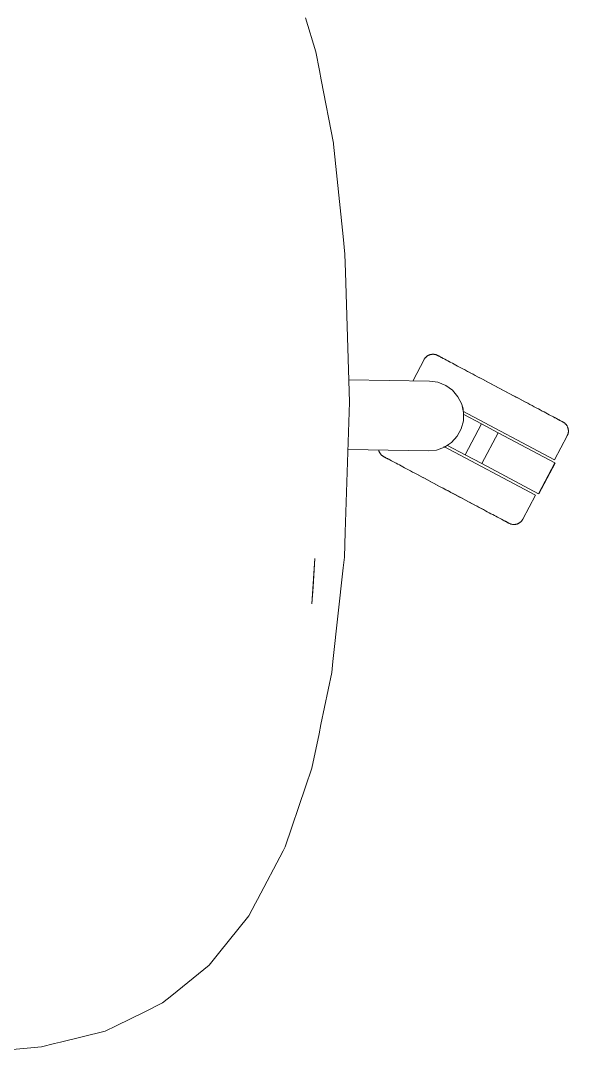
# Model space of a CAD drawing. Header units: millimetres. Extents: x 155927 to 317870, y -36033 to 97293.
# Drawn here: x 204414.5 to 204634.1, y 9766.2 to 10179.2 of the extents above; entities that cross this region are included whole.
import ezdxf

# ---------------------------------------------------------------- set-up
doc = ezdxf.new("R2010")
doc.units = ezdxf.units.MM
doc.header["$MEASUREMENT"] = 0
doc.layers.add('G-IMPT', color=8, linetype='CONTINUOUS', lineweight=9)
doc.layers.add('I-FURN', color=8, linetype='CONTINUOUS', lineweight=9)

msp = doc.modelspace()

# ---------------------------------------------------------------- linework, layer by layer
at = {"layer": 'G-IMPT'}
for p, q in [((204528.66, 10180.38), (204532.86, 10166.78)), ((204532.86, 10166.78), (204534.31, 10159.17)), ((204535.02, 10155.51), (204534.31, 10159.17)), ((204535.02, 10155.51), (204539.89, 10130.13)), ((204539.97, 10129.67), (204539.89, 10130.13)), ((204539.97, 10129.67), (204543.8, 10092.68)), ((204543.8, 10092.68), (204544.53, 10085.61)), ((204544.75, 10078.35), (204544.53, 10085.61)), ((204546.37, 10026.19), (204544.75, 10078.35)), ((204544.66, 9974), (204546.37, 10026.19)), ((204544.66, 9974), (204544.34, 9964.06)), ((204532.46, 9963.53), (204531.21, 9945.25)), ((204532.46, 9963.53), (204531.82, 9952.19)), ((204543.86, 9959.69), (204544.34, 9964.06)), ((204543.86, 9959.69), (204539.73, 9922.24)), ((204531.21, 9945.25), (204531.82, 9952.19)), ((204539.24, 9917.83), (204539.73, 9922.24)), ((204534.89, 9896.88), (204539.24, 9917.83)), ((204534.89, 9896.88), (204534.13, 9893.2)), ((204534.13, 9893.2), (204531.26, 9879.38)), ((204528.74, 9871.95), (204531.26, 9879.38)), ((204528.74, 9871.95), (204520.59, 9847.86)), ((204519.72, 9846.2), (204520.59, 9847.86)), ((204509.42, 9826.69), (204519.72, 9846.2)), ((204509.42, 9826.69), (204508.69, 9825.31)), ((204505.99, 9820.18), (204508.69, 9825.31)), ((204505.99, 9820.18), (204493.78, 9805.05)), ((204490.02, 9800.39), (204493.78, 9805.05)), ((204475.07, 9788.22), (204490.02, 9800.39)), ((204471.42, 9785.24), (204464.25, 9781.71)), ((204475.07, 9788.22), (204471.42, 9785.24)), ((204452.79, 9776.07), (204464.25, 9781.71)), ((204448.42, 9773.92), (204430.48, 9769.52)), ((204452.79, 9776.07), (204448.42, 9773.92)), ((204422.82, 9767.64), (204428.11, 9768.94)), ((204430.48, 9769.52), (204428.11, 9768.94)), ((204406.94, 9766.2), (204422.82, 9767.64))]:
    msp.add_line(p, q, dxfattribs=at)
at = {"layer": 'I-FURN'}
for p, q in [((204578.68, 10045.25), (204578.83, 10045.29)), ((204578.83, 10045.29), (204578.99, 10045.33)), ((204578.99, 10045.33), (204579.15, 10045.36)), ((204579.15, 10045.36), (204579.31, 10045.38)), ((204579.31, 10045.38), (204579.47, 10045.4)), ((204579.47, 10045.4), (204579.63, 10045.41)), ((204579.63, 10045.41), (204579.79, 10045.41)), ((204579.79, 10045.41), (204579.95, 10045.41)), ((204579.95, 10045.41), (204580.11, 10045.4)), ((204580.11, 10045.4), (204580.27, 10045.38)), ((204580.27, 10045.38), (204580.43, 10045.36)), ((204580.43, 10045.36), (204580.59, 10045.33)), ((204580.59, 10045.33), (204580.75, 10045.3)), ((204580.75, 10045.3), (204580.9, 10045.26)), ((204576.24, 10043.27), (204571.82, 10034.95)), ((204576.24, 10043.27), (204576.32, 10043.41)), ((204576.32, 10043.41), (204576.4, 10043.55)), ((204576.4, 10043.55), (204576.49, 10043.68)), ((204576.49, 10043.68), (204576.59, 10043.81)), ((204576.59, 10043.81), (204576.69, 10043.94)), ((204576.69, 10043.94), (204576.79, 10044.06)), ((204576.79, 10044.06), (204576.9, 10044.18)), ((204576.9, 10044.18), (204577.02, 10044.29)), ((204577.02, 10044.29), (204577.13, 10044.4)), ((204577.13, 10044.4), (204577.26, 10044.51)), ((204577.26, 10044.51), (204577.38, 10044.61)), ((204577.38, 10044.61), (204577.52, 10044.7)), ((204577.52, 10044.7), (204577.65, 10044.79)), ((204577.65, 10044.79), (204577.79, 10044.87)), ((204577.79, 10044.87), (204577.93, 10044.95)), ((204577.93, 10044.95), (204578.07, 10045.02)), ((204578.07, 10045.02), (204578.22, 10045.09)), ((204578.22, 10045.09), (204578.37, 10045.15)), ((204578.37, 10045.15), (204578.52, 10045.2)), ((204578.52, 10045.2), (204578.68, 10045.25)), ((204580.9, 10045.26), (204581.06, 10045.21)), ((204581.06, 10045.21), (204581.21, 10045.15)), ((204581.21, 10045.15), (204581.36, 10045.09)), ((204581.36, 10045.09), (204581.51, 10045.03)), ((204581.51, 10045.03), (204581.65, 10044.96)), ((204581.65, 10044.96), (204581.69, 10044.94)), ((204581.69, 10044.94), (204581.71, 10044.93)), ((204581.7, 10044.93), (204581.69, 10044.94)), ((204581.74, 10044.91), (204581.7, 10044.93)), ((204581.71, 10044.93), (204581.77, 10044.9)), ((204581.82, 10044.87), (204581.74, 10044.91)), ((204581.77, 10044.9), (204581.87, 10044.84)), ((204581.94, 10044.8), (204581.82, 10044.87)), ((204581.87, 10044.84), (204582.01, 10044.77)), ((204582.1, 10044.72), (204581.94, 10044.8)), ((204582.01, 10044.77), (204582.19, 10044.67)), ((204582.31, 10044.61), (204582.1, 10044.72)), ((204582.19, 10044.67), (204582.41, 10044.55)), ((204582.55, 10044.48), (204582.31, 10044.61)), ((204582.41, 10044.55), (204582.67, 10044.42)), ((204582.83, 10044.33), (204582.55, 10044.48)), ((204582.67, 10044.42), (204582.97, 10044.26)), ((204583.14, 10044.17), (204582.83, 10044.33)), ((204582.97, 10044.26), (204583.3, 10044.08)), ((204583.5, 10043.98), (204583.14, 10044.17)), ((204583.3, 10044.08), (204583.67, 10043.88)), ((204583.89, 10043.77), (204583.5, 10043.98)), ((204583.67, 10043.88), (204584.08, 10043.66)), ((204584.32, 10043.54), (204583.89, 10043.77)), ((204584.08, 10043.66), (204584.53, 10043.43)), ((204584.79, 10043.29), (204584.32, 10043.54)), ((204584.53, 10043.43), (204585.01, 10043.17)), ((204585.29, 10043.03), (204584.79, 10043.29)), ((204585.01, 10043.17), (204585.53, 10042.9)), ((204585.82, 10042.74), (204585.29, 10043.03)), ((204585.53, 10042.9), (204586.08, 10042.6)), ((204586.39, 10042.44), (204585.82, 10042.74)), ((204586.08, 10042.6), (204586.67, 10042.29)), ((204586.99, 10042.12), (204586.39, 10042.44)), ((204587.63, 10041.78), (204586.99, 10042.12)), ((204588.29, 10041.43), (204587.63, 10041.78)), ((204588.99, 10041.06), (204588.29, 10041.43)), ((204589.71, 10040.68), (204588.99, 10041.06)), ((204590.46, 10040.28), (204589.71, 10040.68)), ((204591.23, 10039.86), (204590.46, 10040.28)), ((204592.03, 10039.44), (204591.23, 10039.86)), ((204592.86, 10039), (204592.03, 10039.44)), ((204592.41, 10039.24), (204593.25, 10038.79)), ((204593.71, 10038.55), (204592.86, 10039)), ((204593.25, 10038.79), (204594.1, 10038.34)), ((204594.57, 10038.09), (204593.71, 10038.55)), ((204594.1, 10038.34), (204594.98, 10037.87)), ((204595.46, 10037.62), (204594.57, 10038.09)), ((204594.98, 10037.87), (204595.88, 10037.4)), ((204596.37, 10037.13), (204595.46, 10037.62)), ((204595.88, 10037.4), (204596.79, 10036.91)), ((204597.29, 10036.64), (204596.37, 10037.13)), ((204546.09, 10035.21), (204578.43, 10034.65)), ((204578.43, 10034.65), (204581.77, 10034.18)), ((204581.77, 10034.18), (204584.9, 10032.93)), ((204584.9, 10032.93), (204587.64, 10030.97)), ((204596.79, 10036.91), (204597.72, 10036.42)), ((204598.23, 10036.15), (204597.29, 10036.64)), ((204597.72, 10036.42), (204598.66, 10035.91)), ((204599.18, 10035.64), (204598.23, 10036.15)), ((204598.66, 10035.91), (204599.62, 10035.4)), ((204600.14, 10035.13), (204599.18, 10035.64)), ((204599.62, 10035.4), (204600.59, 10034.89)), ((204601.12, 10034.61), (204600.14, 10035.13)), ((204600.59, 10034.89), (204601.57, 10034.37)), ((204602.1, 10034.09), (204601.12, 10034.61)), ((204601.57, 10034.37), (204602.56, 10033.84)), ((204603.09, 10033.56), (204602.1, 10034.09)), ((204602.56, 10033.84), (204603.55, 10033.32)), ((204604.09, 10033.03), (204603.09, 10033.56)), ((204603.55, 10033.32), (204604.55, 10032.78)), ((204605.09, 10032.5), (204604.09, 10033.03)), ((204587.64, 10030.97), (204589.84, 10028.4)), ((204604.55, 10032.78), (204605.55, 10032.25)), ((204606.09, 10031.96), (204605.09, 10032.5)), ((204605.55, 10032.25), (204606.56, 10031.72)), ((204607.1, 10031.43), (204606.09, 10031.96)), ((204606.56, 10031.72), (204607.56, 10031.18)), ((204608.1, 10030.89), (204607.1, 10031.43)), ((204607.56, 10031.18), (204608.57, 10030.65)), ((204609.11, 10030.36), (204608.1, 10030.89)), ((204608.57, 10030.65), (204609.57, 10030.12)), ((204610.11, 10029.83), (204609.11, 10030.36)), ((204609.57, 10030.12), (204610.56, 10029.59)), ((204611.1, 10029.3), (204610.11, 10029.83)), ((204610.56, 10029.59), (204611.56, 10029.06)), ((204612.09, 10028.78), (204611.1, 10029.3)), ((204611.56, 10029.06), (204612.54, 10028.54)), ((204613.07, 10028.26), (204612.09, 10028.78)), ((204589.84, 10028.4), (204591.35, 10025.39)), ((204591.35, 10025.39), (204592.1, 10022.1)), ((204612.54, 10028.54), (204613.51, 10028.02)), ((204614.04, 10027.74), (204613.07, 10028.26)), ((204613.51, 10028.02), (204614.48, 10027.51)), ((204614.99, 10027.23), (204614.04, 10027.74)), ((204614.48, 10027.51), (204615.43, 10027)), ((204615.94, 10026.73), (204614.99, 10027.23)), ((204615.43, 10027), (204616.37, 10026.5)), ((204616.87, 10026.23), (204615.94, 10026.73)), ((204616.37, 10026.5), (204617.29, 10026.01)), ((204617.78, 10025.75), (204616.87, 10026.23)), ((204617.29, 10026.01), (204618.19, 10025.53)), ((204618.68, 10025.27), (204617.78, 10025.75)), ((204619.55, 10024.81), (204618.68, 10025.27)), ((204620.41, 10024.35), (204619.55, 10024.81)), ((204591.76, 10022.59), (204628.48, 10003.07)), ((204592.1, 10022.1), (204592.04, 10018.73)), ((204592.17, 10021.24), (204599.32, 10017.45)), ((204621.24, 10023.91), (204620.41, 10024.35)), ((204622.06, 10023.48), (204621.24, 10023.91)), ((204622.84, 10023.06), (204622.06, 10023.48)), ((204623.61, 10022.65), (204622.84, 10023.06)), ((204624.34, 10022.26), (204623.61, 10022.65)), ((204625.05, 10021.88), (204624.34, 10022.26)), ((204625.73, 10021.52), (204625.05, 10021.88)), ((204626.37, 10021.18), (204625.73, 10021.52)), ((204626.99, 10020.85), (204626.37, 10021.18)), ((204627.57, 10020.54), (204626.99, 10020.85)), ((204627.26, 10020.71), (204627.83, 10020.4)), ((204628.13, 10020.25), (204627.57, 10020.54)), ((204592.04, 10018.73), (204591.18, 10015.47)), ((204599.32, 10017.45), (204592.74, 10005.08)), ((204599.32, 10017.45), (204605.96, 10013.91)), ((204627.83, 10020.4), (204628.37, 10020.12)), ((204628.64, 10019.97), (204628.13, 10020.25)), ((204628.37, 10020.12), (204628.87, 10019.85)), ((204629.12, 10019.72), (204628.64, 10019.97)), ((204628.87, 10019.85), (204629.33, 10019.61)), ((204629.57, 10019.48), (204629.12, 10019.72)), ((204629.33, 10019.61), (204629.76, 10019.38)), ((204629.98, 10019.26), (204629.57, 10019.48)), ((204629.76, 10019.38), (204630.16, 10019.17)), ((204630.35, 10019.06), (204629.98, 10019.26)), ((204630.16, 10019.17), (204630.51, 10018.98)), ((204630.69, 10018.89), (204630.35, 10019.06)), ((204630.51, 10018.98), (204630.83, 10018.81)), ((204630.99, 10018.73), (204630.69, 10018.89)), ((204630.83, 10018.81), (204631.11, 10018.66)), ((204631.24, 10018.59), (204630.99, 10018.73)), ((204631.11, 10018.66), (204631.35, 10018.53)), ((204631.46, 10018.47), (204631.24, 10018.59)), ((204631.35, 10018.53), (204631.55, 10018.43)), ((204631.64, 10018.38), (204631.46, 10018.47)), ((204631.55, 10018.43), (204631.71, 10018.34)), ((204631.78, 10018.3), (204631.64, 10018.38)), ((204631.71, 10018.34), (204631.84, 10018.28)), ((204631.88, 10018.25), (204631.78, 10018.3)), ((204631.84, 10018.28), (204631.92, 10018.23)), ((204631.94, 10018.22), (204631.88, 10018.25)), ((204631.92, 10018.23), (204631.96, 10018.21)), ((204631.97, 10018.21), (204631.94, 10018.22)), ((204631.96, 10018.21), (204631.97, 10018.21)), ((204631.97, 10018.21), (204632.11, 10018.13)), ((204632.11, 10018.13), (204632.24, 10018.04)), ((204632.24, 10018.04), (204632.38, 10017.95)), ((204632.38, 10017.95), (204632.51, 10017.86)), ((204632.51, 10017.86), (204632.63, 10017.76)), ((204632.63, 10017.76), (204632.76, 10017.65)), ((204632.76, 10017.65), (204632.87, 10017.55)), ((204632.87, 10017.55), (204632.99, 10017.43)), ((204632.99, 10017.43), (204633.1, 10017.31)), ((204633.1, 10017.31), (204633.2, 10017.19)), ((204633.2, 10017.19), (204633.3, 10017.06)), ((204633.3, 10017.06), (204633.39, 10016.93)), ((204633.39, 10016.93), (204633.48, 10016.8)), ((204633.48, 10016.8), (204633.57, 10016.66)), ((204633.57, 10016.66), (204633.64, 10016.52)), ((204633.64, 10016.52), (204633.72, 10016.37)), ((204633.72, 10016.37), (204633.78, 10016.23)), ((204589.56, 10012.51), (204587.28, 10010.02)), ((204591.18, 10015.47), (204589.56, 10012.51)), ((204605.96, 10013.91), (204599.38, 10001.55)), ((204605.96, 10013.91), (204628.67, 10001.84)), ((204628.48, 10003.07), (204633.63, 10012.76)), ((204633.65, 10012.79), (204633.63, 10012.76)), ((204633.72, 10012.94), (204633.65, 10012.79)), ((204633.79, 10013.09), (204633.72, 10012.94)), ((204633.78, 10016.23), (204633.84, 10016.08)), ((204633.85, 10013.24), (204633.79, 10013.09)), ((204633.84, 10016.08), (204633.9, 10015.92)), ((204633.9, 10013.39), (204633.85, 10013.24)), ((204633.9, 10015.92), (204633.94, 10015.77)), ((204633.95, 10013.54), (204633.9, 10013.39)), ((204633.94, 10015.77), (204633.99, 10015.61)), ((204633.99, 10013.7), (204633.95, 10013.54)), ((204633.99, 10015.61), (204634.02, 10015.46)), ((204634.02, 10013.86), (204633.99, 10013.7)), ((204634.02, 10015.46), (204634.05, 10015.3)), ((204634.05, 10014.01), (204634.02, 10013.86)), ((204634.05, 10015.3), (204634.07, 10015.14)), ((204634.08, 10014.17), (204634.05, 10014.01)), ((204634.07, 10015.14), (204634.09, 10014.98)), ((204634.09, 10014.33), (204634.08, 10014.17)), ((204634.09, 10014.98), (204634.1, 10014.82)), ((204634.1, 10014.5), (204634.09, 10014.33)), ((204634.1, 10014.82), (204634.1, 10014.66)), ((204634.1, 10014.66), (204634.1, 10014.5)), ((204584.47, 10008.16), (204581.29, 10007.01)), ((204584.22, 10008.48), (204620.97, 9988.94)), ((204587.28, 10010.02), (204584.47, 10008.16)), ((204592.74, 10005.08), (204585.6, 10008.88)), ((204577.94, 10006.67), (204545.75, 10007.23)), ((204558.07, 10006.91), (204558.04, 10007.07)), ((204558.12, 10006.76), (204558.07, 10006.91)), ((204558.16, 10006.61), (204558.12, 10006.76)), ((204558.22, 10006.45), (204558.16, 10006.61)), ((204558.28, 10006.3), (204558.22, 10006.45)), ((204558.34, 10006.16), (204558.28, 10006.3)), ((204558.42, 10006.01), (204558.34, 10006.16)), ((204558.49, 10005.87), (204558.42, 10006.01)), ((204558.58, 10005.73), (204558.49, 10005.87)), ((204558.67, 10005.6), (204558.58, 10005.73)), ((204558.76, 10005.47), (204558.67, 10005.6)), ((204558.86, 10005.34), (204558.76, 10005.47)), ((204558.96, 10005.22), (204558.86, 10005.34)), ((204559.07, 10005.1), (204558.96, 10005.22)), ((204559.19, 10004.98), (204559.07, 10005.1)), ((204559.3, 10004.87), (204559.19, 10004.98)), ((204559.43, 10004.77), (204559.3, 10004.87)), ((204559.55, 10004.67), (204559.43, 10004.77)), ((204559.68, 10004.57), (204559.55, 10004.67)), ((204559.82, 10004.48), (204559.68, 10004.57)), ((204559.95, 10004.4), (204559.82, 10004.48)), ((204560.09, 10004.32), (204559.95, 10004.4)), ((204560.1, 10004.32), (204560.09, 10004.32)), ((204560.09, 10004.32), (204560.11, 10004.31)), ((204560.14, 10004.3), (204560.1, 10004.32)), ((204560.11, 10004.31), (204560.18, 10004.28)), ((204560.22, 10004.25), (204560.14, 10004.3)), ((204560.18, 10004.28), (204560.28, 10004.23)), ((204560.35, 10004.19), (204560.22, 10004.25)), ((204560.28, 10004.23), (204560.42, 10004.15)), ((204560.51, 10004.1), (204560.35, 10004.19)), ((204560.42, 10004.15), (204560.6, 10004.06)), ((204560.71, 10004), (204560.51, 10004.1)), ((204560.6, 10004.06), (204560.82, 10003.94)), ((204560.95, 10003.87), (204560.71, 10004)), ((204581.29, 10007.01), (204577.94, 10006.67)), ((204599.38, 10001.55), (204592.74, 10005.08)), ((204560.82, 10003.94), (204561.07, 10003.8)), ((204561.23, 10003.72), (204560.95, 10003.87)), ((204561.07, 10003.8), (204561.37, 10003.64)), ((204561.55, 10003.55), (204561.23, 10003.72)), ((204561.37, 10003.64), (204561.71, 10003.47)), ((204561.9, 10003.36), (204561.55, 10003.55)), ((204561.71, 10003.47), (204562.08, 10003.27)), ((204562.3, 10003.15), (204561.9, 10003.36)), ((204562.08, 10003.27), (204562.49, 10003.05)), ((204562.73, 10002.92), (204562.3, 10003.15)), ((204562.49, 10003.05), (204562.94, 10002.81)), ((204563.19, 10002.68), (204562.73, 10002.92)), ((204562.94, 10002.81), (204563.42, 10002.56)), ((204563.69, 10002.41), (204563.19, 10002.68)), ((204563.42, 10002.56), (204563.93, 10002.28)), ((204564.23, 10002.12), (204563.69, 10002.41)), ((204563.93, 10002.28), (204564.49, 10001.99)), ((204564.8, 10001.82), (204564.23, 10002.12)), ((204564.49, 10001.99), (204565.07, 10001.68)), ((204565.07, 10001.68), (204565.69, 10001.35)), ((204565.69, 10001.35), (204566.33, 10001.01)), ((204566.33, 10001.01), (204567.01, 10000.64)), ((204567.01, 10000.64), (204567.72, 10000.27)), ((204567.72, 10000.27), (204568.45, 9999.88)), ((204568.45, 9999.88), (204569.22, 9999.47)), ((204622.09, 9989.48), (204599.38, 10001.55)), ((204628.67, 10001.84), (204622.09, 9989.48)), ((204622.26, 9989.39), (204628.84, 10001.75)), ((204569.22, 9999.47), (204570, 9999.05)), ((204570, 9999.05), (204570.82, 9998.62)), ((204570.82, 9998.62), (204571.65, 9998.18)), ((204571.65, 9998.18), (204572.51, 9997.72)), ((204572.51, 9997.72), (204573.38, 9997.26)), ((204573.38, 9997.26), (204574.28, 9996.78)), ((204574.77, 9996.52), (204573.87, 9997)), ((204574.28, 9996.78), (204575.19, 9996.29)), ((204575.69, 9996.03), (204574.77, 9996.52)), ((204575.19, 9996.29), (204576.12, 9995.8)), ((204576.63, 9995.53), (204575.69, 9996.03)), ((204576.12, 9995.8), (204577.07, 9995.3)), ((204577.58, 9995.02), (204576.63, 9995.53)), ((204577.07, 9995.3), (204578.02, 9994.79)), ((204578.55, 9994.51), (204577.58, 9995.02)), ((204578.02, 9994.79), (204578.99, 9994.27)), ((204579.52, 9993.99), (204578.55, 9994.51)), ((204578.99, 9994.27), (204579.97, 9993.75)), ((204580.5, 9993.47), (204579.52, 9993.99)), ((204579.97, 9993.75), (204580.96, 9993.23)), ((204581.5, 9992.94), (204580.5, 9993.47)), ((204580.96, 9993.23), (204581.95, 9992.7)), ((204582.49, 9992.41), (204581.5, 9992.94)), ((204581.95, 9992.7), (204582.95, 9992.17)), ((204583.49, 9991.88), (204582.49, 9992.41)), ((204582.95, 9992.17), (204583.96, 9991.64)), ((204584.5, 9991.35), (204583.49, 9991.88)), ((204583.96, 9991.64), (204584.96, 9991.1)), ((204585.5, 9990.81), (204584.5, 9991.35)), ((204584.96, 9991.1), (204585.97, 9990.57)), ((204586.51, 9990.28), (204585.5, 9990.81)), ((204585.97, 9990.57), (204586.97, 9990.03)), ((204587.51, 9989.74), (204586.51, 9990.28)), ((204586.97, 9990.03), (204587.97, 9989.5)), ((204588.51, 9989.21), (204587.51, 9989.74)), ((204587.97, 9989.5), (204588.97, 9988.97)), ((204589.5, 9988.68), (204588.51, 9989.21)), ((204588.97, 9988.97), (204589.96, 9988.44)), ((204590.49, 9988.16), (204589.5, 9988.68)), ((204589.96, 9988.44), (204590.94, 9987.92)), ((204591.47, 9987.64), (204590.49, 9988.16)), ((204590.94, 9987.92), (204591.92, 9987.4)), ((204592.44, 9987.12), (204591.47, 9987.64)), ((204615.82, 9979.26), (204620.97, 9988.94)), ((204591.92, 9987.4), (204592.88, 9986.89)), ((204593.4, 9986.62), (204592.44, 9987.12)), ((204592.88, 9986.89), (204593.83, 9986.38)), ((204594.34, 9986.11), (204593.4, 9986.62)), ((204593.83, 9986.38), (204594.77, 9985.89)), ((204595.27, 9985.62), (204594.34, 9986.11)), ((204594.77, 9985.89), (204595.69, 9985.39)), ((204596.18, 9985.13), (204595.27, 9985.62)), ((204595.69, 9985.39), (204596.6, 9984.91)), ((204597.08, 9984.66), (204596.18, 9985.13)), ((204596.6, 9984.91), (204597.49, 9984.44)), ((204597.96, 9984.19), (204597.08, 9984.66)), ((204597.49, 9984.44), (204598.35, 9983.98)), ((204598.81, 9983.74), (204597.96, 9984.19)), ((204598.35, 9983.98), (204599.2, 9983.53)), ((204599.65, 9983.29), (204598.81, 9983.74)), ((204599.2, 9983.53), (204600.03, 9983.09)), ((204600.03, 9983.09), (204600.83, 9982.67)), ((204600.83, 9982.67), (204601.6, 9982.25)), ((204601.6, 9982.25), (204602.35, 9981.85)), ((204602.35, 9981.85), (204603.07, 9981.47)), ((204603.07, 9981.47), (204603.77, 9981.1)), ((204603.77, 9981.1), (204604.43, 9980.75)), ((204604.43, 9980.75), (204605.07, 9980.41)), ((204605.07, 9980.41), (204605.67, 9980.09)), ((204605.98, 9979.93), (204605.39, 9980.24)), ((204605.67, 9980.09), (204606.24, 9979.79)), ((204606.53, 9979.63), (204605.98, 9979.93)), ((204606.24, 9979.79), (204606.77, 9979.5)), ((204607.05, 9979.36), (204606.53, 9979.63)), ((204606.77, 9979.5), (204607.27, 9979.24)), ((204607.53, 9979.1), (204607.05, 9979.36)), ((204607.27, 9979.24), (204607.74, 9978.99)), ((204615.82, 9979.26), (204615.74, 9979.12)), ((204607.98, 9978.86), (204607.53, 9979.1)), ((204607.74, 9978.99), (204608.17, 9978.76)), ((204608.39, 9978.65), (204607.98, 9978.86)), ((204608.17, 9978.76), (204608.56, 9978.55)), ((204608.76, 9978.45), (204608.39, 9978.65)), ((204608.56, 9978.55), (204608.92, 9978.36)), ((204609.09, 9978.27), (204608.76, 9978.45)), ((204608.92, 9978.36), (204609.23, 9978.19)), ((204609.39, 9978.11), (204609.09, 9978.27)), ((204609.23, 9978.19), (204609.51, 9978.05)), ((204609.65, 9977.97), (204609.39, 9978.11)), ((204609.51, 9978.05), (204609.75, 9977.92)), ((204609.87, 9977.86), (204609.65, 9977.97)), ((204609.75, 9977.92), (204609.96, 9977.81)), ((204610.05, 9977.76), (204609.87, 9977.86)), ((204609.96, 9977.81), (204610.12, 9977.72)), ((204610.19, 9977.69), (204610.05, 9977.76)), ((204610.12, 9977.72), (204610.24, 9977.66)), ((204610.29, 9977.63), (204610.19, 9977.69)), ((204610.24, 9977.66), (204610.32, 9977.62)), ((204610.35, 9977.6), (204610.29, 9977.63)), ((204610.32, 9977.62), (204610.36, 9977.59)), ((204610.37, 9977.59), (204610.35, 9977.6)), ((204610.36, 9977.59), (204610.37, 9977.59)), ((204610.41, 9977.57), (204610.37, 9977.59)), ((204610.55, 9977.5), (204610.41, 9977.57)), ((204610.7, 9977.43), (204610.55, 9977.5)), ((204610.85, 9977.37), (204610.7, 9977.43)), ((204611, 9977.32), (204610.85, 9977.37)), ((204611.16, 9977.27), (204611, 9977.32)), ((204611.31, 9977.23), (204611.16, 9977.27)), ((204611.47, 9977.2), (204611.31, 9977.23)), ((204611.63, 9977.17), (204611.47, 9977.2)), ((204611.79, 9977.15), (204611.63, 9977.17)), ((204611.95, 9977.13), (204611.79, 9977.15)), ((204612.11, 9977.12), (204611.95, 9977.13)), ((204612.27, 9977.12), (204612.11, 9977.12)), ((204612.43, 9977.12), (204612.27, 9977.12)), ((204612.59, 9977.13), (204612.43, 9977.12)), ((204612.75, 9977.15), (204612.59, 9977.13)), ((204612.91, 9977.17), (204612.75, 9977.15)), ((204613.07, 9977.2), (204612.91, 9977.17)), ((204613.23, 9977.24), (204613.07, 9977.2)), ((204613.38, 9977.28), (204613.23, 9977.24)), ((204613.54, 9977.33), (204613.38, 9977.28)), ((204613.69, 9977.38), (204613.54, 9977.33)), ((204613.84, 9977.44), (204613.69, 9977.38)), ((204613.99, 9977.51), (204613.84, 9977.44)), ((204614.13, 9977.58), (204613.99, 9977.51)), ((204614.27, 9977.66), (204614.13, 9977.58)), ((204614.41, 9977.74), (204614.27, 9977.66)), ((204614.54, 9977.83), (204614.41, 9977.74)), ((204614.68, 9977.92), (204614.54, 9977.83)), ((204614.8, 9978.02), (204614.68, 9977.92)), ((204614.93, 9978.13), (204614.8, 9978.02)), ((204615.04, 9978.23), (204614.93, 9978.13)), ((204615.16, 9978.35), (204615.04, 9978.23)), ((204615.27, 9978.47), (204615.16, 9978.35)), ((204615.37, 9978.59), (204615.27, 9978.47)), ((204615.47, 9978.71), (204615.37, 9978.59)), ((204615.57, 9978.84), (204615.47, 9978.71)), ((204615.66, 9978.98), (204615.57, 9978.84)), ((204615.74, 9979.12), (204615.66, 9978.98))]:
    msp.add_line(p, q, dxfattribs=at)
msp.add_arc((204578.37, 10020.65), 13.81, 12.3473, 17.336, dxfattribs=at)
msp.add_open_spline([(204591.7, 10024.3), (204591.81, 10023.88), (204591.88, 10023.44), (204591.94, 10023)], degree=3, dxfattribs=at)

doc.saveas('drawing.dxf')
